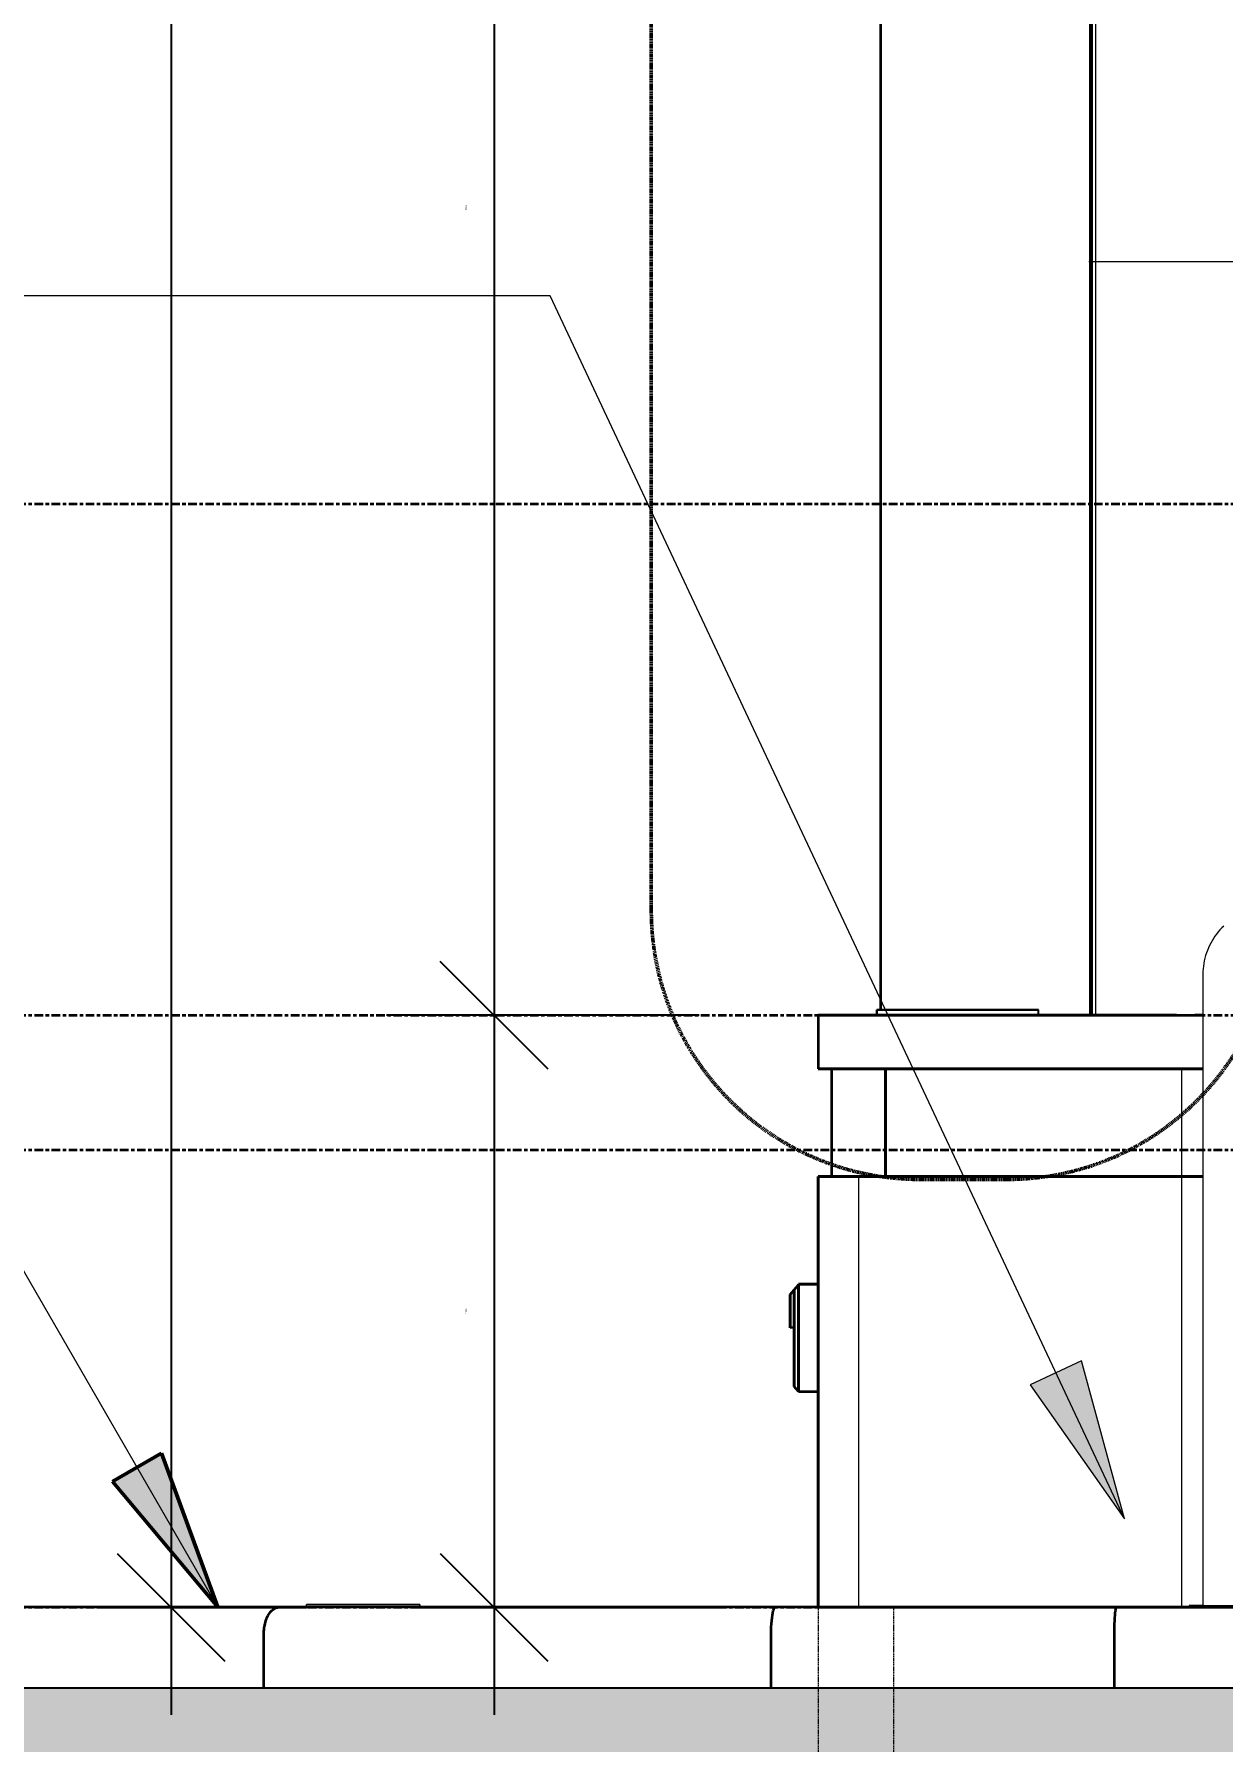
# Model space of a CAD drawing. Header units: millimetres. Extents: x -153298 to 620751, y -313239 to 250031.
# Drawn here: x 74683 to 76891, y -226695 to -223523 of the extents above; entities that cross this region are included whole.
import ezdxf

# ---------------------------------------------------------------- set-up
doc = ezdxf.new("R2010")
doc.units = ezdxf.units.MM
doc.linetypes.add('Centre', pattern=[31.75, 6.35, -4.7625, 15.875, -4.7625])
doc.linetypes.add('DPA_Hidden 50', pattern=[3, 2, -1])
doc.layers.add('000 - EXISTING_CANOPY_MAIN_COLOR_1', color=7, linetype='Continuous')
for name, color, linetype, lineweight in [('A-ANNO-DIMS', 7, 'Continuous', 9), ('A-DETL', 7, 'Continuous', 70), ('A-DETL-GENF', 7, 'Continuous', 35), ('A-DETL-THIN', 7, 'Continuous', 25), ('A-FLOR-E', 7, 'Continuous', 35), ('A-FLOR-HRAL', 7, 'Continuous', 25), ('A-FLOR-LEVL', 7, 'Continuous', 35), ('A-FLOR-OTLN', 7, 'Continuous', 35), ('A-GENM', 7, 'Continuous', 9), ('A-GLAZ-CURT', 7, 'Continuous', 9), ('A-GLAZ-CWMG', 7, 'Continuous', 35), ('A-WALL-PATT', 7, 'Continuous', 35), ('E-ELEC-FIXT', 7, 'Continuous', 35), ('E-LITE-EQPM', 7, 'Continuous', 35), ('G-ANNO-SPOR', 7, 'Continuous', 9), ('G-ANNO-TEXT', 7, 'Continuous', 9), ('WALL-E', 7, 'Continuous', 35)]:
    doc.layers.add(name, color=color, linetype=linetype, lineweight=lineweight)
doc.styles.add('Arial_2', font='arial.ttf', dxfattribs={"height": 3})
doc.dimstyles.new('DPA-DIM-3_0_T-T', dxfattribs={"dimscale": 304.8, "dimtxt": 306.07782, "dimasz": 0.656168, "dimexe": 0.656168, "dimexo": 0.0625, "dimgap": 0.164042, "dimtad": 1, "dimdec": 0, "dimzin": 0, "dimdsep": 46, "dimtxsty": 'Arial_2', "dimblk1": 'OBLIQUE', "dimblk2": 'OBLIQUE', "dimsah": 1, "dimcen": 0.09, "dimdle": 0.656168, "dimclrd": 7, "dimclre": 7, "dimclrt": 7, "dimadec": 8, "dimazin": 0, "dimtfac": 1, "dimtdec": 4, "dimtix": 1, "dimtmove": 0, "dimatfit": 3, "dimfxl": 1.312336, "dimfxlon": 1, "dimtvp": 1, "dimtolj": 1, "dimtzin": 0, "dimarcsym": 2})

# ---------------------------------------------------------------- blocks, each defined once
blk = doc.blocks.new('ACM_EARTH INSPECTION PIT - ACM_EARTH INSPECTION PIT-11043690-2150-01 ENTRANCE 1 ELEVATION 4')
at = {"layer": 'E-ELEC-FIXT', "color": 7, "lineweight": 20}
for p, q in [((7836.6, 101450), (7787, 101450)), ((7787, 101450), (7836.6, 101450)), ((8046.6, 101455), (7836.6, 101455)), ((7836.6, 101455), (8046.6, 101455)), ((7836.6, 101450), (7836.6, 101455)), ((7836.6, 101450), (7836.6, 101455)), ((7942, 101455), (7926.6, 101455)), ((7926.6, 101455), (7942, 101455)), ((7942, 101455), (7957.5, 101455)), ((7957.5, 101455), (7942, 101455)), ((8046.6, 101455), (8046.6, 101450)), ((8046.6, 101450), (8046.6, 101455)), ((8097, 101450), (8046.6, 101450)), ((8046.6, 101450), (8097, 101450))]:
    blk.add_line(p, q, dxfattribs=at)
blk = doc.blocks.new('ACM_Handhole - ACM_Handhole-V174-2150-01 ENTRANCE 1 ELEVATION 4')
at = {"layer": 'E-LITE-EQPM', "color": 7, "lineweight": 20}
for p, q in [((9049.8, 101450), (8599.8, 101450)), ((8599.8, 101450), (9049.8, 101450)), ((8989.8, 101450), (8659.8, 101450)), ((8659.8, 101450), (8989.8, 101450)), ((8984.8, 101450), (8664.8, 101450)), ((8664.8, 101450), (8984.8, 101450))]:
    blk.add_line(p, q, dxfattribs=at)
blk = doc.blocks.new('ACM_EARTH INSPECTION PIT - ACM_EARTH INSPECTION PIT-V178-2150-01 ENTRANCE 1 ELEVATION 4')
at = {"layer": 'E-ELEC-FIXT', "color": 7, "lineweight": 20}
for p, q in [((7836.6, 101450), (7787, 101450)), ((7787, 101450), (8097, 101450)), ((8046.6, 101455), (7836.6, 101455)), ((7836.6, 101455), (8046.6, 101455)), ((7836.6, 101450), (7836.6, 101455)), ((7836.6, 101450), (7836.6, 101455)), ((7942, 101455), (7926.6, 101455)), ((7926.6, 101455), (7942, 101455)), ((7942, 101455), (7957.5, 101455)), ((7957.5, 101455), (7942, 101455)), ((8046.6, 101455), (8046.6, 101450)), ((8046.6, 101450), (8046.6, 101455)), ((8097, 101450), (8046.6, 101450))]:
    blk.add_line(p, q, dxfattribs=at)
blk = doc.blocks.new('PPL-C-AECM-1-PP19-EE-M3-0001_rvt-3-2150-01 ENTRANCE 1 ELEVATION 4')
at = {"layer": 'E-ELEC-FIXT', "color": 7, "lineweight": 20}
for name in ['ACM_EARTH INSPECTION PIT - ACM_EARTH INSPECTION PIT-11043690-2150-01 ENTRANCE 1 ELEVATION 4', 'ACM_EARTH INSPECTION PIT - ACM_EARTH INSPECTION PIT-V178-2150-01 ENTRANCE 1 ELEVATION 4']:
    blk.add_blockref(name, (0, 0), dxfattribs=at)
at = {"layer": 'E-LITE-EQPM', "color": 7, "lineweight": 20}
blk.add_blockref('ACM_Handhole - ACM_Handhole-V174-2150-01 ENTRANCE 1 ELEVATION 4', (0, 0), dxfattribs=at)
blk = doc.blocks.new('PPL-C-AECM-1-PP19-EE-M3-0001_rvt-4-2150-01 ENTRANCE 1 ELEVATION 4')
at = {"layer": 'E-ELEC-FIXT', "color": 7, "lineweight": 20}
for name in ['ACM_EARTH INSPECTION PIT - ACM_EARTH INSPECTION PIT-11043690-2150-01 ENTRANCE 1 ELEVATION 4', 'ACM_EARTH INSPECTION PIT - ACM_EARTH INSPECTION PIT-V178-2150-01 ENTRANCE 1 ELEVATION 4']:
    blk.add_blockref(name, (0, 0), dxfattribs=at)
at = {"layer": 'E-LITE-EQPM', "color": 7, "lineweight": 20}
blk.add_blockref('ACM_Handhole - ACM_Handhole-V174-2150-01 ENTRANCE 1 ELEVATION 4', (0, 0), dxfattribs=at)
blk = doc.blocks.new('System Panel - Entrance Glazed 12mm-14851402-2150-01 ENTRANCE 1 ELEVATION 4')
at = {"layer": 'A-GLAZ-CURT', "color": 7}
for p, q in [((9302, 105550), (9852, 105550)), ((9852, 105550), (9302, 105550)), ((9302, 105550), (9302, 102550)), ((9852, 105550), (9852, 102750)), ((9852, 102750), (9852, 105550)), ((9852, 102675.2), (9852, 102550)), ((9852, 102550), (9852, 102675.2)), ((9501.5, 102550), (9302, 102550)), ((9302, 102550), (9501.5, 102550)), ((9677.5, 102550), (9576, 102550)), ((9576, 102550), (9677.5, 102550)), ((9852, 102550), (9763.9, 102550)), ((9763.9, 102550), (9852, 102550))]:
    blk.add_line(p, q, dxfattribs=at)
blk = doc.blocks.new('DPA_GM-Stoplogs Line Based - Line Based-7243954-2150-01 ENTRANCE 1 ELEVATION 4')
at = {"layer": '000 - EXISTING_CANOPY_MAIN_COLOR_1', "color": 7}
for p, q in [((8896, 102560), (9196, 102560)), ((9196, 102560), (8896, 102560)), ((8896, 102560), (8896, 102550)), ((8896, 102550), (8896, 102560)), ((8896, 102550), (9196, 102550)), ((9196, 102550), (8896, 102550)), ((9046, 102550), (9501.5, 102550)), ((9196, 102550), (9196, 102560)), ((9196, 102550), (9196, 102560))]:
    blk.add_line(p, q, dxfattribs=at)
blk = doc.blocks.new('System Panel - Entrance Glazed 12mm-14851403-2150-01 ENTRANCE 1 ELEVATION 4')
at = {"layer": 'A-GLAZ-CURT', "color": 7}
for p, q in [((9296, 102550), (9296, 105550)), ((9296, 105550), (9296, 102550)), ((9296, 105550), (9308, 105550)), ((9296, 105550), (9308, 105550)), ((9308, 102550), (9296, 102550)), ((9296, 102550), (9308, 102550))]:
    blk.add_line(p, q, dxfattribs=at)
blk = doc.blocks.new('System Panel - Entrance Glazed 12mm-14851404-2150-01 ENTRANCE 1 ELEVATION 4')
at = {"layer": 'A-GLAZ-CURT', "color": 7}
for p, q in [((9296, 105550), (9308, 105550)), ((9296, 105550), (9308, 105550)), ((9308, 102550), (9296, 102550)), ((9296, 102550), (9308, 102550))]:
    blk.add_line(p, q, dxfattribs=at)
blk = doc.blocks.new('System Panel - Entrance Glazed 12mm-V165-2150-01 ENTRANCE 1 ELEVATION 4')
at = {"layer": 'A-GLAZ-CURT', "color": 7}
for p, q in [((9296, 105550), (9308, 105550)), ((9296, 105550), (9308, 105550)), ((9308, 102550), (9296, 102550)), ((9296, 102550), (9308, 102550))]:
    blk.add_line(p, q, dxfattribs=at)
blk = doc.blocks.new('Rectangular Mullion - Mullion_Entrance Column Glass-14851405-2150-01 ENTRANCE 1 ELEVATION 4')
at = {"layer": 'A-GLAZ-CWMG', "color": 7}
for p, q in [((9292.5, 105550), (8902.5, 105550)), ((8902.5, 105550), (8952.5, 105550)), ((8952.5, 105550), (8902.5, 105550)), ((8902.5, 105550), (9292.5, 105550)), ((8902.5, 105550), (8902.5, 102560)), ((8902.5, 105550), (8902.5, 102560)), ((8902.5, 105550), (8902.5, 102560)), ((8902.5, 105550), (8902.5, 102560)), ((9312.5, 105550), (9292.5, 105550)), ((9292.5, 105550), (9312.5, 105550)), ((9292.5, 105550), (9292.5, 102550)), ((9292.5, 105550), (9292.5, 102550)), ((9292.5, 105550), (9292.5, 102550)), ((9292.5, 105550), (9292.5, 102550)), ((9452.5, 105550), (9312.5, 105550)), ((9312.5, 105550), (9452.5, 105550)), ((9452.5, 105550), (9432.5, 105550)), ((9432.5, 105550), (9452.5, 105550)), ((9292.5, 102550), (8902.5, 102550)), ((8902.5, 102550), (8952.5, 102550)), ((8952.5, 102550), (8902.5, 102550)), ((8902.5, 102550), (9292.5, 102550)), ((9312.5, 102550), (9292.5, 102550)), ((9292.5, 102550), (9312.5, 102550)), ((9432.5, 102550), (9312.5, 102550)), ((9312.5, 102550), (9432.5, 102550))]:
    blk.add_line(p, q, dxfattribs=at)
blk = doc.blocks.new('Rectangular Mullion - Mullion_Entrance Column Glass-14851399-2150-01 ENTRANCE 1 ELEVATION 4')
at = {"layer": 'A-GLAZ-CWMG', "color": 7}
for p, q in [((9292.5, 105550), (8902.5, 105550)), ((8902.5, 105550), (8952.5, 105550)), ((8952.5, 105550), (8902.5, 105550)), ((8902.5, 105550), (9292.5, 105550)), ((8902.5, 105550), (8902.5, 102560)), ((8902.5, 105550), (8902.5, 102560)), ((8902.5, 105550), (8902.5, 102560)), ((8902.5, 105550), (8902.5, 102560)), ((9312.5, 105550), (9292.5, 105550)), ((9292.5, 105550), (9312.5, 105550)), ((9292.5, 105550), (9292.5, 102550)), ((9292.5, 105550), (9292.5, 102550)), ((9292.5, 105550), (9292.5, 102550)), ((9292.5, 105550), (9292.5, 102550)), ((9452.5, 105550), (9312.5, 105550)), ((9312.5, 105550), (9452.5, 105550)), ((9452.5, 105550), (9432.5, 105550)), ((9432.5, 105550), (9452.5, 105550)), ((9292.5, 102550), (8902.5, 102550)), ((8902.5, 102550), (8952.5, 102550)), ((8952.5, 102550), (8902.5, 102550)), ((8902.5, 102550), (9292.5, 102550)), ((9312.5, 102550), (9292.5, 102550)), ((9292.5, 102550), (9312.5, 102550)), ((9452.5, 102550), (9312.5, 102550)), ((9312.5, 102550), (9432.5, 102550)), ((9432.5, 102550), (9452.5, 102550))]:
    blk.add_line(p, q, dxfattribs=at)
blk = doc.blocks.new('Rectangular Mullion - Mullion_Entrance Column Glass-V166-2150-01 ENTRANCE 1 ELEVATION 4')
at = {"layer": 'A-GLAZ-CWMG', "color": 7}
for p, q in [((9292.5, 105550), (8902.5, 105550)), ((8902.5, 105550), (8952.5, 105550)), ((8952.5, 105550), (8902.5, 105550)), ((8902.5, 105550), (9292.5, 105550)), ((8902.5, 105550), (8902.5, 102560)), ((8902.5, 105550), (8902.5, 102560)), ((8902.5, 105550), (8902.5, 102560)), ((8902.5, 105550), (8902.5, 102560)), ((9312.5, 105550), (9292.5, 105550)), ((9292.5, 105550), (9312.5, 105550)), ((9292.5, 105550), (9292.5, 102550)), ((9292.5, 105550), (9292.5, 102550)), ((9292.5, 105550), (9292.5, 102550)), ((9292.5, 105550), (9292.5, 102550)), ((9452.5, 105550), (9312.5, 105550)), ((9312.5, 105550), (9452.5, 105550)), ((9452.5, 105550), (9432.5, 105550)), ((9432.5, 105550), (9452.5, 105550)), ((9292.5, 102550), (8902.5, 102550)), ((8902.5, 102550), (8952.5, 102550)), ((8952.5, 102550), (8902.5, 102550)), ((8902.5, 102550), (9292.5, 102550)), ((9312.5, 102550), (9292.5, 102550)), ((9292.5, 102550), (9312.5, 102550)), ((9452.5, 102550), (9312.5, 102550)), ((9312.5, 102550), (9452.5, 102550)), ((9452.5, 102550), (9432.5, 102550)), ((9432.5, 102550), (9452.5, 102550))]:
    blk.add_line(p, q, dxfattribs=at)
blk = doc.blocks.new('DPA_GM-Stoplogs Line Based - Line Based-12776210-2150-01 ENTRANCE 1 ELEVATION 4')
at = {"layer": 'A-GENM', "color": 7}
for p, q in [((8896, 102560), (8902.5, 102560)), ((8902.5, 102560), (8896, 102560)), ((8896, 102560), (8896, 102550)), ((8896, 102550), (8896, 102560)), ((8896, 102560), (8902.5, 102560)), ((8902.5, 102560), (8896, 102560)), ((8896, 102560), (8896, 102550)), ((8896, 102550), (8896, 102560)), ((8896, 102560), (8902.5, 102560)), ((8902.5, 102560), (8896, 102560)), ((8896, 102560), (8896, 102550)), ((8896, 102550), (8896, 102560)), ((8896, 102560), (8902.5, 102560)), ((8902.5, 102560), (8896, 102560)), ((8896, 102560), (8896, 102550)), ((8896, 102550), (8896, 102560)), ((8896, 102560), (8902.5, 102560)), ((8902.5, 102560), (8896, 102560)), ((8896, 102560), (8896, 102550)), ((8896, 102550), (8896, 102560)), ((8896, 102550), (9196, 102550)), ((9196, 102550), (8896, 102550)), ((8896, 102550), (9196, 102550)), ((9196, 102550), (8896, 102550)), ((8896, 102550), (9196, 102550)), ((9196, 102550), (8896, 102550)), ((8896, 102550), (9196, 102550)), ((9196, 102550), (8896, 102550)), ((8896, 102550), (9196, 102550)), ((9196, 102550), (8896, 102550))]:
    blk.add_line(p, q, dxfattribs=at)
blk = doc.blocks.new('Railing - 2800 _L_-V328-2150-01 ENTRANCE 1 ELEVATION 4')
at = {"layer": '000 - EXISTING_CANOPY_MAIN_COLOR_1', "color": 7, "lineweight": 9}
for p, q in [((9501.5, 102625), (9501.5, 101453.2)), ((9501.5, 101453.2), (9476.5, 101453.2)), ((9476.5, 101453.2), (9601.5, 101453.2)), ((9476.5, 101453.2), (9476.5, 101450)), ((9476.5, 101453.2), (9476.5, 101450)), ((9601.5, 101450), (9476.5, 101450)), ((9476.5, 101450), (9601.5, 101450)), ((9501.5, 101450), (9557.6, 101450)), ((9557.6, 101450), (9501.5, 101450))]:
    blk.add_line(p, q, dxfattribs=at)
at = {"layer": '000 - EXISTING_CANOPY_MAIN_COLOR_1', "color": 7, "lineweight": 9, "flags": 128}
blk.add_lwpolyline([(9540.4, 102715.6), (9536.9, 102712.1), (9533.4, 102708.4), (9530.2, 102704.6), (9527.1, 102700.7), (9524.1, 102696.7), (9521.3, 102692.5), (9518.7, 102688.3), (9516.3, 102683.9), (9514, 102679.5), (9511.9, 102674.9), (9510, 102670.3), (9508.3, 102665.6), (9506.8, 102660.8), (9505.4, 102656), (9504.3, 102651.2), (9503.3, 102646.2), (9502.6, 102641.3), (9502, 102636.3), (9501.7, 102631.3), (9501.5, 102626.3), (9501.5, 102625)], dxfattribs=at)
blk = doc.blocks.new('Railing - Railing-17921675-2150-01 ENTRANCE 1 ELEVATION 4')
at = {"color": 7}
blk.add_blockref('Railing - 2800 _L_-V328-2150-01 ENTRANCE 1 ELEVATION 4', (0, 0), dxfattribs=at)
blk = doc.blocks.new('DPA_LIGHTING_WALL MOUNT_WLL711_A - PASITO_Asymmetrical 150_x90_-18344879-2150-01 ENTRANCE 1 ELEVATION 4')
at = {"layer": 'E-LITE-EQPM', "color": 7}
for p, q in [((8742.4, 102040), (8735, 102031)), ((8735, 102031), (8742.4, 102040)), ((8735, 102031), (8735, 101969.4)), ((8735, 101969.4), (8735, 102031)), ((8742.4, 102040), (8750.3, 102049)), ((8750.3, 102049), (8742.4, 102040)), ((8742.4, 102040), (8742.4, 101860)), ((8742.4, 101860), (8742.4, 102040)), ((8742.4, 101969.5), (8742.4, 102040)), ((8742.4, 102040), (8742.4, 101969.5)), ((8742.4, 101860), (8742.4, 102031)), ((8742.4, 102031), (8742.4, 101860)), ((8750.3, 102050), (8750.3, 101850)), ((8750.3, 101850), (8750.3, 102050)), ((8750.3, 102050), (8787, 102050)), ((8787, 102050), (8750.3, 102050)), ((8750.3, 101851), (8750.3, 102049)), ((8750.3, 102049), (8750.3, 101851)), ((8750.3, 101860), (8750.3, 102031)), ((8750.3, 102031), (8750.3, 101860)), ((8787, 102050), (8787, 101850)), ((8787, 101850), (8787, 102050)), ((8742.4, 101969.5), (8735, 101969.4)), ((8742.4, 101969.5), (8735, 101969.4)), ((8750.3, 101851), (8742.4, 101860)), ((8750.3, 101851), (8742.4, 101860)), ((8787, 101850), (8750.3, 101850)), ((8787, 101850), (8750.3, 101850))]:
    blk.add_line(p, q, dxfattribs=at)
blk = doc.blocks.new('DPA_AN_Callout - DPA_AN_Callout-15536900-2150-01 ENTRANCE 1 ELEVATION 4')
at = {"layer": 'A-DETL-GENF', "color": 7, "linetype": 'DPA_Hidden 50', "lineweight": 50}
for p, q in [((8476.9, 102744.8), (8476.9, 105637.3)), ((9137.1, 102244.8), (8976.9, 102244.8))]:
    blk.add_line(p, q, dxfattribs=at)
for centre, start, end in [((8976.9, 102744.8), 180, 270), ((9137.1, 102744.8), 270, 0)]:
    blk.add_arc(centre, 500, start, end, dxfattribs=at)
blk = doc.blocks.new('_Oblique')
at = {"color": 7, "linetype": 'ByBlock', "lineweight": -2}
blk.add_line((-0.5, -0.5), (0.5, 0.5), dxfattribs=at)
blk = doc.blocks.new('*D4607')
at = {"layer": 'A-ANNO-DIMS', "color": 7, "lineweight": -2, "transparency": 16777216}
for p, q in [((74937.3, -209395.2), (74937.3, -226645.2)), ((75318.3, -209595.2), (74737.3, -209595.2)), ((75318.3, -226445.2), (74737.3, -226445.2))]:
    blk.add_line(p, q, dxfattribs=at)
at = {"layer": 'DEFPOINTS', "color": 7, "transparency": 16777216}
for p in [(75337.3, -209595.2), (74937.3, -226445.2), (75337.3, -226445.2)]:
    blk.add_point(p, dxfattribs=at)
at = {"layer": 'A-ANNO-DIMS', "color": 7, "lineweight": -2, "transparency": 16777216, "xscale": 200, "yscale": 200, "zscale": 200}
for p, rotation in [((74937.3, -209595.2), 90), ((74937.3, -226445.2), 270)]:
    blk.add_blockref('_Oblique', p, dxfattribs=dict(at, rotation=rotation))
at = {"layer": 'A-ANNO-DIMS', "color": 7, "transparency": 16777216, "insert": (74885.8, -218020.2), "char_height": 3, "width": 1384.414, "attachment_point": 5, "rotation": 90, "style": 'Arial_2'}
blk.add_mtext('\\A1;16850', dxfattribs=at)
blk = doc.blocks.new('*D4625')
at = {"layer": 'A-ANNO-DIMS', "color": 7, "lineweight": -2, "transparency": 16777216}
for p, q in [((75537.3, -222145.2), (75537.3, -225545.2)), ((75918.3, -222345.2), (75337.3, -222345.2)), ((75918.3, -225345.2), (75337.3, -225345.2))]:
    blk.add_line(p, q, dxfattribs=at)
at = {"layer": 'DEFPOINTS', "color": 7, "transparency": 16777216}
for p in [(75937.3, -222345.2), (75537.3, -225345.2), (75937.3, -225345.2)]:
    blk.add_point(p, dxfattribs=at)
at = {"layer": 'A-ANNO-DIMS', "color": 7, "lineweight": -2, "transparency": 16777216, "xscale": 200, "yscale": 200, "zscale": 200}
for p, rotation in [((75537.3, -222345.2), 90), ((75537.3, -225345.2), 270)]:
    blk.add_blockref('_Oblique', p, dxfattribs=dict(at, rotation=rotation))
at = {"layer": 'A-ANNO-DIMS', "color": 7, "transparency": 16777216, "insert": (75485.8, -223845.2), "char_height": 3, "width": 1107.531, "attachment_point": 5, "rotation": 90, "style": 'Arial_2'}
blk.add_mtext('\\A1;3000', dxfattribs=at)
blk = doc.blocks.new('*D4626')
at = {"layer": 'A-ANNO-DIMS', "color": 7, "lineweight": -2, "transparency": 16777216}
for p, q in [((75537.3, -225145.2), (75537.3, -226645.2)), ((75918.3, -225345.2), (75337.3, -225345.2)), ((75918.3, -226445.2), (75337.3, -226445.2))]:
    blk.add_line(p, q, dxfattribs=at)
at = {"layer": 'DEFPOINTS', "color": 7, "transparency": 16777216}
for p in [(75937.3, -225345.2), (75537.3, -226445.2), (75937.3, -226445.2)]:
    blk.add_point(p, dxfattribs=at)
at = {"layer": 'A-ANNO-DIMS', "color": 7, "lineweight": -2, "transparency": 16777216, "xscale": 200, "yscale": 200, "zscale": 200}
for p, rotation in [((75537.3, -225345.2), 90), ((75537.3, -226445.2), 270)]:
    blk.add_blockref('_Oblique', p, dxfattribs=dict(at, rotation=rotation))
at = {"layer": 'A-ANNO-DIMS', "color": 7, "transparency": 16777216, "insert": (75485.8, -225895.2), "char_height": 3, "width": 1107.531, "attachment_point": 5, "rotation": 90, "style": 'Arial_2'}
blk.add_mtext('\\A1;1100', dxfattribs=at)

msp = doc.modelspace()

# ---------------------------------------------------------------- hatches: boundary and pattern name
at = {"layer": 'A-DETL-GENF', "lineweight": 9}
h = msp.add_hatch(dxfattribs=at)
h.set_pattern_fill('FP_13', style=0, pattern_type=2)
h.set_pattern_definition([(45, (67238.43, -327895.2), (0, 449.0128), [317.5, -317.5]), (45, (67154.24, -327811), (0, 449.0128), [317.5, -317.5]), (45, (67070.05, -327726.82), (0, 449.0128), [317.5, -317.5]), (135, (67070.05, -327670.7), (-449.0128, 3e-14), [317.5, -317.5]), (135, (67154.24, -327586.5), (-449.0128, 3e-14), [317.5, -317.5]), (135, (67238.43, -327502.3), (-449.0128, 3e-14), [317.5, -317.5])])
h.paths.add_polyline_path([(60826.1637, -228646.2825), (100801.9779, -228646.2825), (100801.9779, -226595.1981), (74524.6534, -226595.1981), (74524.6534, -226745.1981), (61790.1108, -226745.1981), (61790.1108, -226595.1981), (60826.1637, -226595.1981), (60826.1637, -227395.3646)])
at = {"layer": 'A-WALL-PATT', "lineweight": 9}
h = msp.add_hatch(dxfattribs=at)
h.set_pattern_fill('FP_11', style=0, pattern_type=2)
h.set_pattern_definition([(90, (76214.65, -225345.2), (-600, 4e-14), [])])
h.paths.add_polyline_path([(76264.6466, -225645.1981), (76854.1466, -225645.1981), (76854.1466, -225445.1981), (76264.6466, -225445.1981), (76264.6466, -225518.9877)])
h.paths.add_polyline_path([(79516.6466, -225645.1981), (79642.6466, -225645.1981), (79642.6466, -225445.1981), (79516.6466, -225445.1981), (79516.6466, -225597.1701)])
h.paths.add_polyline_path([(76929.1466, -225645.1981), (77030.1466, -225645.1981), (77030.1466, -225445.1981), (76929.1466, -225445.1981), (76929.1466, -225636.2613)])
h.paths.add_polyline_path([(79830.1466, -225645.1981), (79830.1466, -225635.1981), (79793.6466, -225636.2613), (79793.6466, -225645.1981), (79799.6466, -225645.1981)])
h.paths.add_polyline_path([(79442.6466, -225645.1981), (79442.6466, -225445.1981), (79330.6742, -225445.1981), (79330.6742, -225645.1981), (79408.6711, -225645.1981)])
h.paths.add_polyline_path([(79202.5925, -225445.1981), (79227.9091, -225448.5481), (79233.7424, -225449.9213), (79242.6466, -225453.908), (79241.4964, -225445.1981), (79202.8729, -225445.1981)])
h.paths.add_polyline_path([(79120.0925, -225645.1981), (79120.0925, -225485.1981), (79143.2382, -225463.5962), (79176.2241, -225448.8373), (79196.6293, -225445.1981), (79116.6466, -225445.1981), (79116.6466, -225645.1981)])
h.paths.add_polyline_path([(79042.6466, -225645.1981), (79042.6466, -225445.1981), (78916.6466, -225445.1981), (78916.6466, -225645.1981), (78940.2045, -225645.1981)])
h.paths.add_polyline_path([(77116.6466, -225645.1981), (77242.6466, -225645.1981), (77242.6466, -225445.1981), (77116.6466, -225445.1981), (77116.6466, -225597.1701)])
h.paths.add_polyline_path([(78842.6466, -225645.1981), (78842.6466, -225445.1981), (78716.6466, -225445.1981), (78716.6466, -225645.1981), (78784.049, -225645.1981)])
h.paths.add_polyline_path([(77316.6466, -225645.1981), (77442.6466, -225645.1981), (77442.6466, -225445.1981), (77316.6466, -225445.1981), (77316.6466, -225597.1701)])
h.paths.add_polyline_path([(77516.6466, -225645.1981), (77642.6466, -225645.1981), (77642.6466, -225445.1981), (77516.6466, -225445.1981), (77516.6466, -225597.1701)])
h.paths.add_polyline_path([(78642.6466, -225645.1981), (78642.6466, -225445.1981), (78516.6466, -225445.1981), (78516.6466, -225645.1981), (78627.8935, -225645.1981)])
h.paths.add_polyline_path([(77791.2466, -225645.1981), (77842.6466, -225645.1981), (77842.6466, -225445.1981), (77791.2466, -225445.1981), (77791.2466, -225597.1701)])
h.paths.add_polyline_path([(77916.6466, -225645.1981), (77986.3937, -225645.1981), (77986.3937, -225485.1981), (78010.7663, -225463.0013), (78042.6466, -225447.7158), (78042.5253, -225445.1981), (77916.6466, -225445.1981), (77916.6466, -225597.1701)])
h.paths.add_polyline_path([(78412.7011, -225645.1981), (78442.6466, -225645.1981), (78442.6466, -225445.1981), (78316.6466, -225445.1981), (78316.6466, -225645.1981), (78393.6602, -225645.1981)])
h.paths.add_polyline_path([(79755.6466, -225645.1981), (79755.6466, -225445.1981), (79729.1466, -225445.1981), (79729.1466, -225645.1981)])
h.paths.add_polyline_path([(78155.6742, -225645.1981), (78217.6742, -225645.1981), (78217.6742, -225633.4074), (78177.2367, -225633.9481), (78155.6742, -225633.9481)])
h.paths.add_polyline_path([(79799.6466, -225618.127), (79799.6466, -225615.1981), (79830.1466, -225615.1981), (79830.1466, -225585.1981), (79793.6466, -225584.8573), (79793.6466, -225615.8338), (79796.4874, -225615.6394), (79799.0599, -225617.665)])
h.paths.add_polyline_path([(78211.6742, -225616.877), (78214.8334, -225614.3894), (78217.6742, -225613.9115), (78217.6742, -225583.4074), (78183.8193, -225583.9481), (78155.6742, -225583.9481), (78155.6742, -225613.9481), (78211.6742, -225614.3894), (78211.6742, -225615.2878)])
h.paths.add_polyline_path([(79799.6466, -225568.127), (79799.6466, -225565.1981), (79830.1466, -225565.1981), (79830.1466, -225535.1981), (79793.6466, -225534.8573), (79793.8507, -225565.8198), (79796.4874, -225565.6394), (79799.0599, -225567.665)])
h.paths.add_polyline_path([(78211.6742, -225566.877), (78214.8334, -225564.3894), (78217.6742, -225563.9481), (78217.6742, -225533.4074), (78190.402, -225533.9481), (78155.6742, -225533.9481), (78155.6742, -225563.9481), (78211.6742, -225564.3894), (78211.6742, -225565.2878)])
h.paths.add_polyline_path([(79799.6466, -225518.127), (79799.6466, -225515.1981), (79830.1466, -225515.1981), (79830.1466, -225485.1981), (79793.6466, -225484.8573), (79793.6466, -225515.8338), (79796.4874, -225515.6394), (79799.0599, -225517.665)])
h.paths.add_polyline_path([(78211.6742, -225516.877), (78214.8334, -225514.3894), (78217.6742, -225513.9481), (78217.6742, -225483.4074), (78196.9846, -225483.9481), (78155.6742, -225483.9481), (78155.6742, -225513.9481), (78211.6742, -225514.3894), (78211.6742, -225515.2878)])
h.paths.add_polyline_path([(79799.6466, -225468.127), (79799.6466, -225465.1981), (79830.1466, -225465.1981), (79830.1466, -225449.8778), (79793.6466, -225449.5371), (79793.6466, -225465.8338), (79796.4874, -225465.6394), (79799.0599, -225467.665)])
h.paths.add_polyline_path([(78211.6742, -225466.877), (78214.8334, -225464.3894), (78217.6742, -225463.9115), (78217.6742, -225449.3371), (78198.4681, -225449.8778), (78155.6742, -225449.8778), (78155.6742, -225463.9481), (78211.6742, -225464.3894), (78211.6742, -225465.2878)])
h.paths.add_polyline_path([(79905.6466, -225462.0781), (79930.6466, -225448.8373), (79930.6466, -225445.1981), (79905.6466, -225445.1981), (79905.6466, -225460.6903)])
h.paths.add_polyline_path([(79242.6466, -225455.3427), (79241.4964, -225454.9223), (79241.4964, -225454.9325)])
h = msp.add_hatch(dxfattribs=at)
h.set_pattern_fill('FP_12', style=0, pattern_type=2)
h.set_pattern_definition([(90, (76214.65, -226445.2), (-600, 4e-14), [])])
h.paths.add_polyline_path([(76402.3985, -226445.1981), (76829.1466, -226445.1981), (76829.1466, -226441.9981), (76854.1466, -226441.9981), (76854.1466, -225645.1981), (76139.6466, -225645.1981), (76139.6466, -226445.1981), (76342.3985, -226445.1981)])
h.paths.add_polyline_path([(77172.0233, -226445.1981), (77593.5118, -226445.1981), (77593.5118, -226345.1981), (77689.6466, -226345.1981), (77689.6466, -226189.1981), (77105.1466, -226189.4034), (77105.1466, -226441.9981), (77130.1466, -226441.9981), (77130.1466, -226445.1981), (77167.0233, -226445.1981)])
h.paths.add_polyline_path([(76954.1466, -226445.1981), (77005.1466, -226445.1981), (77005.1466, -226441.9981), (77030.1466, -226441.9981), (77030.1466, -226189.1981), (76929.1466, -226189.1981), (76929.1466, -226441.9981), (76954.1466, -226441.9981)])
h.paths.add_polyline_path([(77885.7813, -226445.1981), (77993.8937, -226445.1981), (77993.8937, -226435.1981), (77986.3937, -226435.1981), (77986.3937, -226189.1981), (77791.2466, -226189.1981), (77791.2466, -226345.1981), (77885.7813, -226345.1981), (77885.7813, -226435.1981)])
h.paths.add_polyline_path([(77516.6466, -226139.1981), (77642.6466, -226139.1981), (77642.6466, -225645.1981), (77516.6466, -225645.1981), (77516.6466, -226115.1981)])
h.paths.add_polyline_path([(77916.6466, -226139.1981), (77986.3937, -226139.1981), (77986.3937, -225645.1981), (77916.6466, -225645.1981), (77916.6466, -226115.1981)])
h.paths.add_polyline_path([(77442.6466, -226139.1981), (77442.6466, -225645.1981), (77316.6466, -225645.1981), (77316.6466, -226139.1981), (77378.6493, -226139.1981)])
h.paths.add_polyline_path([(77842.6466, -226139.1981), (77842.6466, -225645.1981), (77791.2466, -225645.1981), (77791.2466, -226139.1981)])
h.paths.add_polyline_path([(77222.4938, -226139.1981), (77242.6466, -226139.1981), (77242.6466, -225645.1981), (77116.6466, -225645.1981), (77116.6466, -226139.1981)])
h.paths.add_polyline_path([(76929.1466, -226139.1981), (77030.1466, -226139.1981), (77030.1466, -225645.1981), (76929.1466, -225645.1981), (76929.1466, -226139.1769)])
h.paths.add_polyline_path([(78155.6742, -225957.7945), (78242.6466, -225957.7945), (78242.6466, -225937.7945), (78155.6742, -225937.7945)])
h.paths.add_polyline_path([(78516.6466, -225957.7945), (78533.1236, -225957.7945), (78533.1236, -225953.1981), (78642.6466, -225953.1981), (78642.6466, -225937.7945), (78516.6466, -225937.7945)])
h.paths.add_polyline_path([(78412.6687, -225957.7945), (78442.6466, -225957.7945), (78442.6466, -225937.7945), (78316.6466, -225937.7945), (78316.6466, -225957.7945), (78393.6602, -225957.7945)])
h.paths.add_polyline_path([(79433.1236, -225953.1981), (79442.6466, -225953.1981), (79442.6466, -225937.7945), (79330.6742, -225937.7945), (79330.6742, -225953.1981), (79408.6711, -225953.1981)])
h.paths.add_polyline_path([(78716.6466, -225953.1981), (78842.6466, -225953.1981), (78842.6466, -225937.7945), (78716.6466, -225937.7945)])
h.paths.add_polyline_path([(79642.6466, -225953.1981), (79642.6466, -225937.7945), (79516.6466, -225937.7945), (79516.6466, -225953.1981), (79564.8266, -225953.1981)])
h.paths.add_polyline_path([(79120.0925, -225953.1981), (79120.0925, -225937.7945), (79116.6466, -225937.7945), (79116.6466, -225953.1981)])
h.paths.add_polyline_path([(79729.1466, -225953.1981), (79830.1466, -225953.1981), (79830.1466, -225937.7945), (79729.1466, -225937.7945)])
h.paths.add_polyline_path([(79042.6466, -225953.1981), (79042.6466, -225937.7945), (78916.6466, -225937.7945), (78916.6466, -225953.1981), (78940.2045, -225953.1981)])
h.paths.add_polyline_path([(78155.6742, -225887.7945), (78226.6742, -225887.7945), (78226.2954, -225830.4923), (78223.6563, -225831.8331), (78217.7502, -225833.4048), (78211.6742, -225833.9481), (78155.6742, -225833.9481)])
h.paths.add_polyline_path([(79784.6466, -225887.7945), (79830.1466, -225887.7945), (79830.1466, -225835.1981), (79793.3966, -225834.6085), (79784.6466, -225833.0831), (79784.6466, -225835.0691)])
h.paths.add_polyline_path([(78716.6466, -225887.7945), (78842.6466, -225887.7945), (78842.6466, -225645.1981), (78716.6466, -225645.1981), (78716.6466, -225831.7172)])
h.paths.add_polyline_path([(78627.8935, -225887.7945), (78642.6466, -225887.7945), (78642.6466, -225645.1981), (78516.6466, -225645.1981), (78516.6466, -225887.7945), (78566.6167, -225887.7945)])
h.paths.add_polyline_path([(79642.6466, -225887.7945), (79642.6466, -225645.1981), (79516.6466, -225645.1981), (79516.6466, -225887.7945), (79564.8266, -225887.7945)])
h.paths.add_polyline_path([(79442.6466, -225887.7945), (79442.6466, -225645.1981), (79330.6742, -225645.1981), (79330.6742, -225887.7945), (79408.6711, -225887.7945)])
h.paths.add_polyline_path([(78916.6466, -225887.7945), (79042.6466, -225887.7945), (79042.6466, -225645.1981), (78916.6466, -225645.1981), (78916.6466, -225870.8084)])
h.paths.add_polyline_path([(78412.6764, -225887.7945), (78442.6466, -225887.7945), (78442.6466, -225645.1981), (78316.6466, -225645.1981), (78316.6466, -225887.7945), (78393.6602, -225887.7945)])
h.paths.add_polyline_path([(79764.6466, -225887.7945), (79764.6466, -225830.3904), (79761.2115, -225827.7455), (79758.1921, -225823.7968), (79756.294, -225819.1985), (79755.6466, -225809.2438), (79755.6466, -225645.1981), (79729.1466, -225645.1981), (79729.1466, -225887.7945)])
h.paths.add_polyline_path([(79116.6466, -225887.7945), (79120.0925, -225887.7945), (79120.0925, -225645.1981), (79116.6466, -225645.1981), (79116.6466, -225831.7172)])
h.paths.add_polyline_path([(79799.6466, -225818.127), (79799.6466, -225815.1981), (79830.1466, -225815.1981), (79830.1466, -225735.1981), (79793.6466, -225734.8573), (79793.8507, -225815.8198), (79796.4874, -225815.6394), (79799.0599, -225817.665)])
h.paths.add_polyline_path([(78211.6742, -225816.877), (78214.8334, -225814.3894), (78217.8547, -225814.3894), (78217.6742, -225807.9938), (78217.6742, -225733.4074), (78211.6742, -225733.9481), (78155.6742, -225733.9481), (78155.6742, -225813.9481), (78211.6742, -225814.3894), (78211.6742, -225815.2878)])
h.paths.add_polyline_path([(79799.6466, -225718.127), (79799.6466, -225715.1981), (79830.1466, -225715.1981), (79830.1466, -225683.1147), (79793.6466, -225682.774), (79793.6466, -225715.8338), (79796.4874, -225715.6394), (79799.0599, -225717.665)])
h.paths.add_polyline_path([(78211.6742, -225716.877), (78214.8334, -225714.3894), (78217.6742, -225713.9481), (78217.6742, -225681.324), (78170.9284, -225681.8647), (78155.6742, -225681.8647), (78155.6742, -225713.9481), (78211.6742, -225714.3894), (78211.6742, -225715.2878)])
h.paths.add_polyline_path([(79799.6466, -225666.0436), (79799.6466, -225663.1147), (79830.1466, -225663.1147), (79830.1466, -225645.1981), (79793.6466, -225645.1981), (79793.6466, -225663.7505), (79796.4874, -225663.5561), (79799.0599, -225665.5817)])
h.paths.add_polyline_path([(78211.6742, -225664.7936), (78214.8334, -225662.3061), (78217.6742, -225661.8282), (78217.6742, -225645.1981), (78155.6742, -225645.1981), (78155.6742, -225661.8647), (78211.6742, -225662.3061), (78211.6742, -225663.2045)])
at = {"layer": 'G-ANNO-SPOR', "lineweight": 50}
msp.add_hatch(color=7, dxfattribs=at).paths.add_polyline_path([(75024.0301, -226445.1981), (74919.8412, -226158.9414), (74828.2191, -226211.8395)])
at = {"layer": 'G-ANNO-TEXT'}
msp.add_hatch(color=7, dxfattribs=at).paths.add_polyline_path([(76708.5836, -226281.1407), (76628.9257, -225987.1121), (76533.166, -226032.0888)])

# ---------------------------------------------------------------- linework, layer by layer
at = {"layer": 'A-DETL', "color": 7, "lineweight": 9}
msp.add_line((76642.6622, -223945.1981), (77687.6622, -223945.1981), dxfattribs=at)
at = {"layer": 'A-DETL', "color": 7, "linetype": 'DPA_Hidden 50', "lineweight": 9}
for p, q in [((76139.6466, -226145.1981), (76139.6466, -227105.1981)), ((76279.6466, -226445.1981), (76279.6466, -227645.1981))]:
    msp.add_line(p, q, dxfattribs=at)
at = {"layer": 'A-DETL-THIN', "color": 7}
msp.add_line((100801.9779, -226595.1981), (74524.6534, -226595.1981), dxfattribs=at)
at = {"layer": 'A-FLOR-E', "color": 7}
for p, q in [((76785.1466, -225345.1981), (76139.6466, -225345.1981)), ((76139.6466, -225345.1981), (76854.1466, -225345.1981)), ((76139.6466, -225345.1981), (76139.6466, -225445.1981)), ((76139.6466, -225345.1981), (76139.6466, -225445.1981)), ((76854.1466, -225345.1981), (76839.6466, -225345.1981)), ((76854.1466, -225445.1981), (76139.6466, -225445.1981)), ((76139.6466, -225445.1981), (76814.6466, -225445.1981)), ((76839.6466, -225445.1981), (76854.1466, -225445.1981)), ((77993.8937, -226445.1981), (76309.6437, -226445.1981))]:
    msp.add_line(p, q, dxfattribs=at)
at = {"layer": 'A-FLOR-LEVL', "color": 7, "linetype": 'Centre'}
for p, q in [((60861.2198, -224395.1981), (102094.1634, -224395.1981)), ((60861.2198, -225345.1981), (102094.1634, -225345.1981)), ((60861.2198, -225595.1981), (102094.1634, -225595.1981)), ((60861.2198, -226445.1981), (103364.1634, -226445.1981))]:
    msp.add_line(p, q, dxfattribs=at)
at = {"layer": 'A-FLOR-OTLN', "color": 7}
for p, q in [((76060.1013, -226445.1981), (75138.1308, -226445.1981)), ((76693.7312, -226445.1981), (76060.1013, -226445.1981)), ((78657.5642, -226445.1981), (76693.7312, -226445.1981)), ((75109.6107, -226595.1981), (75109.6107, -226495.1981)), ((76052.1328, -226595.1981), (76052.1328, -226495.1981)), ((76689.9976, -226595.1981), (76689.9976, -226495.1981))]:
    msp.add_line(p, q, dxfattribs=at)
at = {"layer": 'A-FLOR-OTLN', "color": 7, "flags": 128}
for points in [[(75138.1308, -226445.1981), (75042.2062, -226445.1981), (74951.7175, -226445.1981), (74866.8096, -226445.1981), (74787.6183, -226445.1981), (74714.2703, -226445.1981), (74646.8828, -226445.1981), (74627.2908, -226445.1981)], [(74802.3097, -226445.1981), (74832.5211, -226445.1981), (74865.1228, -226445.1981), (74900.0625, -226445.1981), (74937.2845, -226445.1981), (74976.7292, -226445.1981), (75018.3334, -226445.1981), (75062.0307, -226445.1981), (75107.751, -226445.1981), (75155.4213, -226445.1981), (75189.1791, -226445.1981)], [(75399.1791, -226445.1981), (75420.2509, -226445.1981), (75477.9191, -226445.1981), (75536.945, -226445.1981), (75597.2343, -226445.1981), (75658.6905, -226445.1981), (75721.2153, -226445.1981), (75784.7086, -226445.1981), (75849.0689, -226445.1981), (75914.1932, -226445.1981), (75966.9418, -226445.1981)]]:
    msp.add_lwpolyline(points, dxfattribs=at)
at = {"layer": 'A-FLOR-OTLN', "color": 7}
for points in [[(75109.6107, -226495.1981), (75109.6175, -226491.3129), (75110.1242, -226483.5753), (75112.3875, -226472.655), (75115.9526, -226463.062), (75120.5819, -226455.2399), (75125.9974, -226449.4886), (75131.9478, -226445.981), (75136.0498, -226445.1981), (75138.1308, -226445.1981)], [(76052.1328, -226495.1981), (76052.1314, -226486.4714), (76052.8793, -226469.0312), (76055.9276, -226449.8721), (76058.7175, -226445.1981), (76060.1013, -226445.1981)], [(76689.9976, -226495.1981), (76689.9958, -226486.4714), (76690.3488, -226469.0312), (76691.7726, -226449.8721), (76693.089, -226445.1981), (76693.7312, -226445.1981)]]:
    msp.add_open_spline(points, degree=3, dxfattribs=at)
at = {"layer": 'G-ANNO-SPOR', "color": 7}
msp.add_line((75024.0301, -226445.1981), (74354.4629, -225285.4736), dxfattribs=at)
at = {"layer": 'G-ANNO-SPOR', "color": 7, "lineweight": 50}
for p, q in [((74919.8412, -226158.9414), (74828.2191, -226211.8395)), ((75024.0301, -226445.1981), (74919.8412, -226158.9414)), ((74828.2191, -226211.8395), (75024.0301, -226445.1981))]:
    msp.add_line(p, q, dxfattribs=at)
at = {"layer": 'G-ANNO-TEXT', "color": 7}
for p, q in [((75641.4706, -224009.154), (72216.37, -224009.154)), ((76708.5836, -226281.1407), (75641.4706, -224009.154)), ((76628.9257, -225987.1121), (76533.166, -226032.0888)), ((76708.5836, -226281.1407), (76628.9257, -225987.1121)), ((76533.166, -226032.0888), (76708.5836, -226281.1407))]:
    msp.add_line(p, q, dxfattribs=at)
at = {"layer": 'WALL-E', "color": 7}
for p, q in [((76164.6466, -225645.1981), (76164.6466, -225445.1981)), ((76264.6466, -225445.1981), (76164.6466, -225445.1981)), ((76164.6466, -225645.1981), (76164.6466, -225445.1981)), ((76164.6466, -225445.1981), (76814.6466, -225445.1981)), ((76264.6466, -225645.1981), (76264.6466, -225445.1981)), ((76264.6466, -225445.1981), (76264.6466, -225645.1981)), ((76264.6466, -225445.1981), (76764.6466, -225445.1981)), ((76764.6466, -225445.1981), (76264.6466, -225445.1981)), ((76264.6466, -225645.1981), (76264.6466, -225445.1981)), ((76814.6466, -225445.1981), (76264.6466, -225445.1981)), ((76854.1466, -225445.1981), (76264.6466, -225445.1981)), ((76264.6466, -225645.1981), (76264.6466, -225445.1981)), ((76264.6466, -225445.1981), (76854.1466, -225445.1981)), ((76764.6466, -225445.1981), (76289.6466, -225445.1981)), ((76289.6466, -225445.1981), (76764.6466, -225445.1981)), ((76854.1466, -225445.1981), (76764.6466, -225445.1981)), ((76764.6466, -225445.1981), (76814.6466, -225445.1981)), ((76814.6466, -225445.1981), (76764.6466, -225445.1981)), ((76764.6466, -225445.1981), (76854.1466, -225445.1981)), ((76854.1466, -225445.1981), (76764.6466, -225445.1981)), ((76814.6466, -225445.1981), (76764.6466, -225445.1981)), ((76814.6466, -225445.1981), (76764.6466, -225445.1981)), ((76814.6466, -225445.1981), (76764.6466, -225445.1981)), ((76814.6466, -225445.1981), (76764.6466, -225445.1981)), ((76814.6466, -225445.1981), (76764.6466, -225445.1981)), ((76814.6466, -225445.1981), (76764.6466, -225445.1981)), ((76814.6466, -225445.1981), (76764.6466, -225445.1981)), ((76814.6466, -225445.1981), (76764.6466, -225445.1981)), ((76814.6466, -225445.1981), (76764.6466, -225445.1981)), ((76814.6466, -225445.1981), (76764.6466, -225445.1981)), ((76814.6466, -225445.1981), (76764.6466, -225445.1981)), ((76814.6466, -225445.1981), (76764.6466, -225445.1981)), ((76814.6466, -225445.1981), (76764.6466, -225445.1981)), ((76814.6466, -225445.1981), (76764.6466, -225445.1981)), ((76814.6466, -225445.1981), (76764.6466, -225445.1981)), ((76814.6466, -225445.1981), (76764.6466, -225445.1981)), ((76814.6466, -225445.1981), (76764.6466, -225445.1981)), ((76785.1466, -225445.1981), (76839.6466, -225445.1981)), ((76839.6466, -225445.1981), (76785.1466, -225445.1981)), ((76814.6466, -225445.1981), (76854.1466, -225445.1981)), ((76854.1466, -225645.1981), (76139.6466, -225645.1981)), ((76139.6466, -225645.1981), (76139.6466, -226445.1981)), ((76139.6466, -226445.1981), (76139.6466, -225645.1981)), ((76139.6466, -225645.1981), (76264.6466, -225645.1981)), ((76264.6466, -225645.1981), (76164.6466, -225645.1981)), ((76264.6466, -225645.1981), (76164.6466, -225645.1981)), ((76264.6466, -225645.1981), (76854.1466, -225645.1981)), ((76854.1466, -225645.1981), (76264.6466, -225645.1981)), ((76139.6466, -225845.1981), (76139.6466, -226045.1981)), ((76139.6466, -226045.1981), (76139.6466, -225845.1981)), ((76139.6466, -225845.1981), (76139.6466, -226045.1981)), ((76139.6466, -226045.1981), (76139.6466, -225845.1981)), ((76139.6466, -225845.1981), (76139.6466, -226045.1981)), ((76139.6466, -226045.1981), (76139.6466, -225845.1981)), ((76139.6466, -225845.1981), (76139.6466, -226045.1981)), ((76139.6466, -226045.1981), (76139.6466, -225845.1981)), ((76139.6466, -225845.1981), (76139.6466, -226045.1981)), ((76139.6466, -226045.1981), (76139.6466, -225845.1981)), ((76139.6466, -225845.1981), (76139.6466, -226045.1981)), ((76139.6466, -226045.1981), (76139.6466, -225845.1981)), ((76139.6466, -226445.1981), (77993.8937, -226445.1981)), ((76264.6466, -226445.1981), (76139.6466, -226445.1981))]:
    msp.add_line(p, q, dxfattribs=at)

# ---------------------------------------------------------------- block references
at = {"color": 7, "lineweight": 5}
for name in ['PPL-C-AECM-1-PP19-EE-M3-0001_rvt-4-2150-01 ENTRANCE 1 ELEVATION 4', 'PPL-C-AECM-1-PP19-EE-M3-0001_rvt-3-2150-01 ENTRANCE 1 ELEVATION 4']:
    msp.add_blockref(name, (67352.626, -327895.1981), dxfattribs=at)
at = {"layer": 'A-DETL-GENF', "color": 7}
msp.add_blockref('DPA_AN_Callout - DPA_AN_Callout-15536900-2150-01 ENTRANCE 1 ELEVATION 4', (67352.626, -327895.1981), dxfattribs=at)
at = {"layer": 'A-FLOR-HRAL', "color": 7}
msp.add_blockref('Railing - Railing-17921675-2150-01 ENTRANCE 1 ELEVATION 4', (67352.626, -327895.1981), dxfattribs=at)
at = {"layer": 'A-GENM', "color": 7}
for name in ['DPA_GM-Stoplogs Line Based - Line Based-7243954-2150-01 ENTRANCE 1 ELEVATION 4', 'DPA_GM-Stoplogs Line Based - Line Based-12776210-2150-01 ENTRANCE 1 ELEVATION 4']:
    msp.add_blockref(name, (67352.626, -327895.1981), dxfattribs=at)
at = {"layer": 'A-GLAZ-CURT', "color": 7}
for name in ['System Panel - Entrance Glazed 12mm-14851403-2150-01 ENTRANCE 1 ELEVATION 4', 'System Panel - Entrance Glazed 12mm-14851404-2150-01 ENTRANCE 1 ELEVATION 4', 'System Panel - Entrance Glazed 12mm-14851404-2150-01 ENTRANCE 1 ELEVATION 4', 'System Panel - Entrance Glazed 12mm-14851404-2150-01 ENTRANCE 1 ELEVATION 4', 'System Panel - Entrance Glazed 12mm-14851404-2150-01 ENTRANCE 1 ELEVATION 4', 'System Panel - Entrance Glazed 12mm-14851404-2150-01 ENTRANCE 1 ELEVATION 4', 'System Panel - Entrance Glazed 12mm-14851404-2150-01 ENTRANCE 1 ELEVATION 4', 'System Panel - Entrance Glazed 12mm-14851404-2150-01 ENTRANCE 1 ELEVATION 4', 'System Panel - Entrance Glazed 12mm-14851404-2150-01 ENTRANCE 1 ELEVATION 4', 'System Panel - Entrance Glazed 12mm-14851404-2150-01 ENTRANCE 1 ELEVATION 4', 'System Panel - Entrance Glazed 12mm-V165-2150-01 ENTRANCE 1 ELEVATION 4', 'System Panel - Entrance Glazed 12mm-14851402-2150-01 ENTRANCE 1 ELEVATION 4']:
    msp.add_blockref(name, (67352.626, -327895.1981), dxfattribs=at)
at = {"layer": 'A-GLAZ-CWMG', "color": 7}
for name in ['Rectangular Mullion - Mullion_Entrance Column Glass-14851405-2150-01 ENTRANCE 1 ELEVATION 4', 'Rectangular Mullion - Mullion_Entrance Column Glass-14851399-2150-01 ENTRANCE 1 ELEVATION 4', 'Rectangular Mullion - Mullion_Entrance Column Glass-V166-2150-01 ENTRANCE 1 ELEVATION 4', 'Rectangular Mullion - Mullion_Entrance Column Glass-V166-2150-01 ENTRANCE 1 ELEVATION 4', 'Rectangular Mullion - Mullion_Entrance Column Glass-V166-2150-01 ENTRANCE 1 ELEVATION 4', 'Rectangular Mullion - Mullion_Entrance Column Glass-V166-2150-01 ENTRANCE 1 ELEVATION 4']:
    msp.add_blockref(name, (67352.626, -327895.1981), dxfattribs=at)
at = {"layer": 'E-LITE-EQPM', "color": 7}
msp.add_blockref('DPA_LIGHTING_WALL MOUNT_WLL711_A - PASITO_Asymmetrical 150_x90_-18344879-2150-01 ENTRANCE 1 ELEVATION 4', (67352.626, -327895.1981), dxfattribs=at)
msp.add_blockref('DPA_LIGHTING_WALL MOUNT_WLL711_A - PASITO_Asymmetrical 150_x90_-18344879-2150-01 ENTRANCE 1 ELEVATION 4', (67352.626, -327895.1981), dxfattribs=at)
msp.add_blockref('DPA_LIGHTING_WALL MOUNT_WLL711_A - PASITO_Asymmetrical 150_x90_-18344879-2150-01 ENTRANCE 1 ELEVATION 4', (67352.626, -327895.1981), dxfattribs=at)
msp.add_blockref('DPA_LIGHTING_WALL MOUNT_WLL711_A - PASITO_Asymmetrical 150_x90_-18344879-2150-01 ENTRANCE 1 ELEVATION 4', (67352.626, -327895.1981), dxfattribs=at)
msp.add_blockref('DPA_LIGHTING_WALL MOUNT_WLL711_A - PASITO_Asymmetrical 150_x90_-18344879-2150-01 ENTRANCE 1 ELEVATION 4', (67352.626, -327895.1981), dxfattribs=at)
msp.add_blockref('DPA_LIGHTING_WALL MOUNT_WLL711_A - PASITO_Asymmetrical 150_x90_-18344879-2150-01 ENTRANCE 1 ELEVATION 4', (67352.626, -327895.1981), dxfattribs=at)

# ---------------------------------------------------------------- dimensions: what is measured, and where the dimension line sits
at = {"layer": 'A-ANNO-DIMS', "color": 7}
for base, p1, p2, override, picture, middle in [((74937.3014, -226445.1981), (75337.3014, -209595.1981), (75337.3014, -226445.1981), {"dimpost": '<>', "dimclrd": 7, "dimclre": 7, "dimclrt": 7, "dimfxl": 16850}, '*D4607', (74885.7696, -218020.1981)), ((75537.3014, -225345.1981), (75937.3014, -222345.1981), (75937.3014, -225345.1981), {"dimpost": '<>', "dimclrd": 7, "dimclre": 7, "dimclrt": 7, "dimfxl": 3000}, '*D4625', (75485.7686, -223845.1981)), ((75537.3014, -226445.1981), (75937.3014, -225345.1981), (75937.3014, -226445.1981), {"dimpost": '<>', "dimclrd": 7, "dimclre": 7, "dimclrt": 7, "dimfxl": 1100}, '*D4626', (75485.7696, -225895.1981))]:
    dim = msp.add_linear_dim(base=base, p1=p1, p2=p2, angle=90, dimstyle='DPA-DIM-3_0_T-T', override=override, dxfattribs=at)
    dim.commit()
    dim.dimension.update_dxf_attribs({"geometry": picture, "text_midpoint": middle})

doc.saveas('drawing.dxf')
